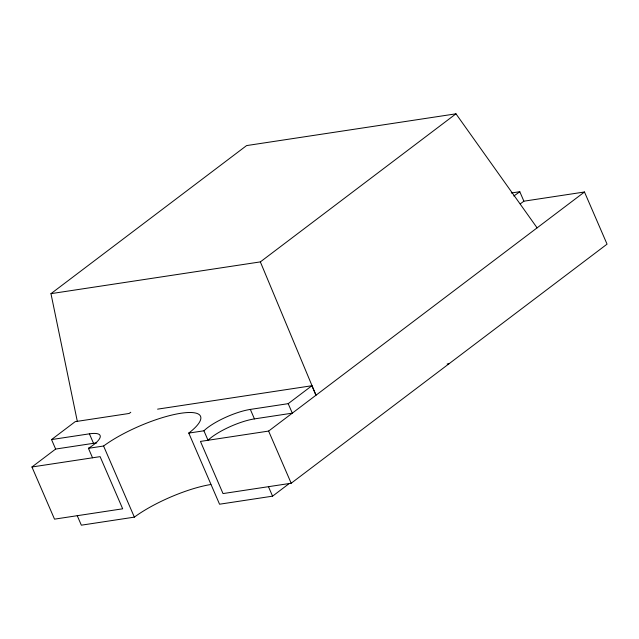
<?xml version="1.0" encoding="UTF-8"?>
<svg xmlns="http://www.w3.org/2000/svg" width="639" height="639" viewBox="0 0 639 639"><rect width="100%" height="100%" fill="white"/><g stroke="black" fill="none" stroke-linecap="round" stroke-linejoin="round"><path stroke-width="0.96" d="M77.319 421.381L50.968 293.66L246.59 145.588L455.974 113.822L537.103 227.859M50.968 293.66L260.353 261.894L455.974 113.822M96.753 442.955A32.845 8.339 -23.4 0 0 93.51 443.314L55.641 449.057L51.535 439.576L75.226 421.644L129.19 413.457L130.763 412.259M31.95 466.989L100.107 456.645L122.68 508.804L54.523 519.148L31.95 466.989L55.641 449.057M51.535 439.576L89.404 433.833A32.845 8.339 -23.4 0 1 88.43 448.314L103.582 446.014A60.098 15.248 -23.4 0 1 180.925 413.257A60.098 15.248 -23.4 0 1 188.777 433.09L203.929 430.79A32.845 8.339 -23.4 0 1 250.336 409.415L288.205 403.664L311.896 385.732L315.993 395.221L260.353 261.894M268.612 431.077L584.477 191.996L607.05 244.146L291.184 483.236L223.027 493.58L200.454 441.421L268.612 431.077L291.184 483.236M188.777 433.09L219.552 504.211L272.565 496.168L289.147 483.611M511.272 193.002L519.795 191.708L523.892 201.189L584.477 191.996M447.148 363.99L449.113 363.695M157.585 409.152L311.896 385.732M203.929 430.79L208.026 440.271A32.845 8.339 -23.4 0 1 254.442 418.896L292.303 413.153L288.205 403.664M210.854 484.506A60.098 15.248 -23.4 0 0 134.358 517.135L81.345 525.178L77.239 515.697M250.336 409.415L254.442 418.896M268.468 486.678L272.565 496.168M103.582 446.014L134.358 517.135M89.404 433.833L93.51 443.314M88.43 448.314L92.535 457.796M519.795 191.708A81.449 20.672 -23.4 0 1 513.812 195.997M523.892 201.189A81.449 20.672 -23.4 0 1 520.258 203.849"/></g></svg>
